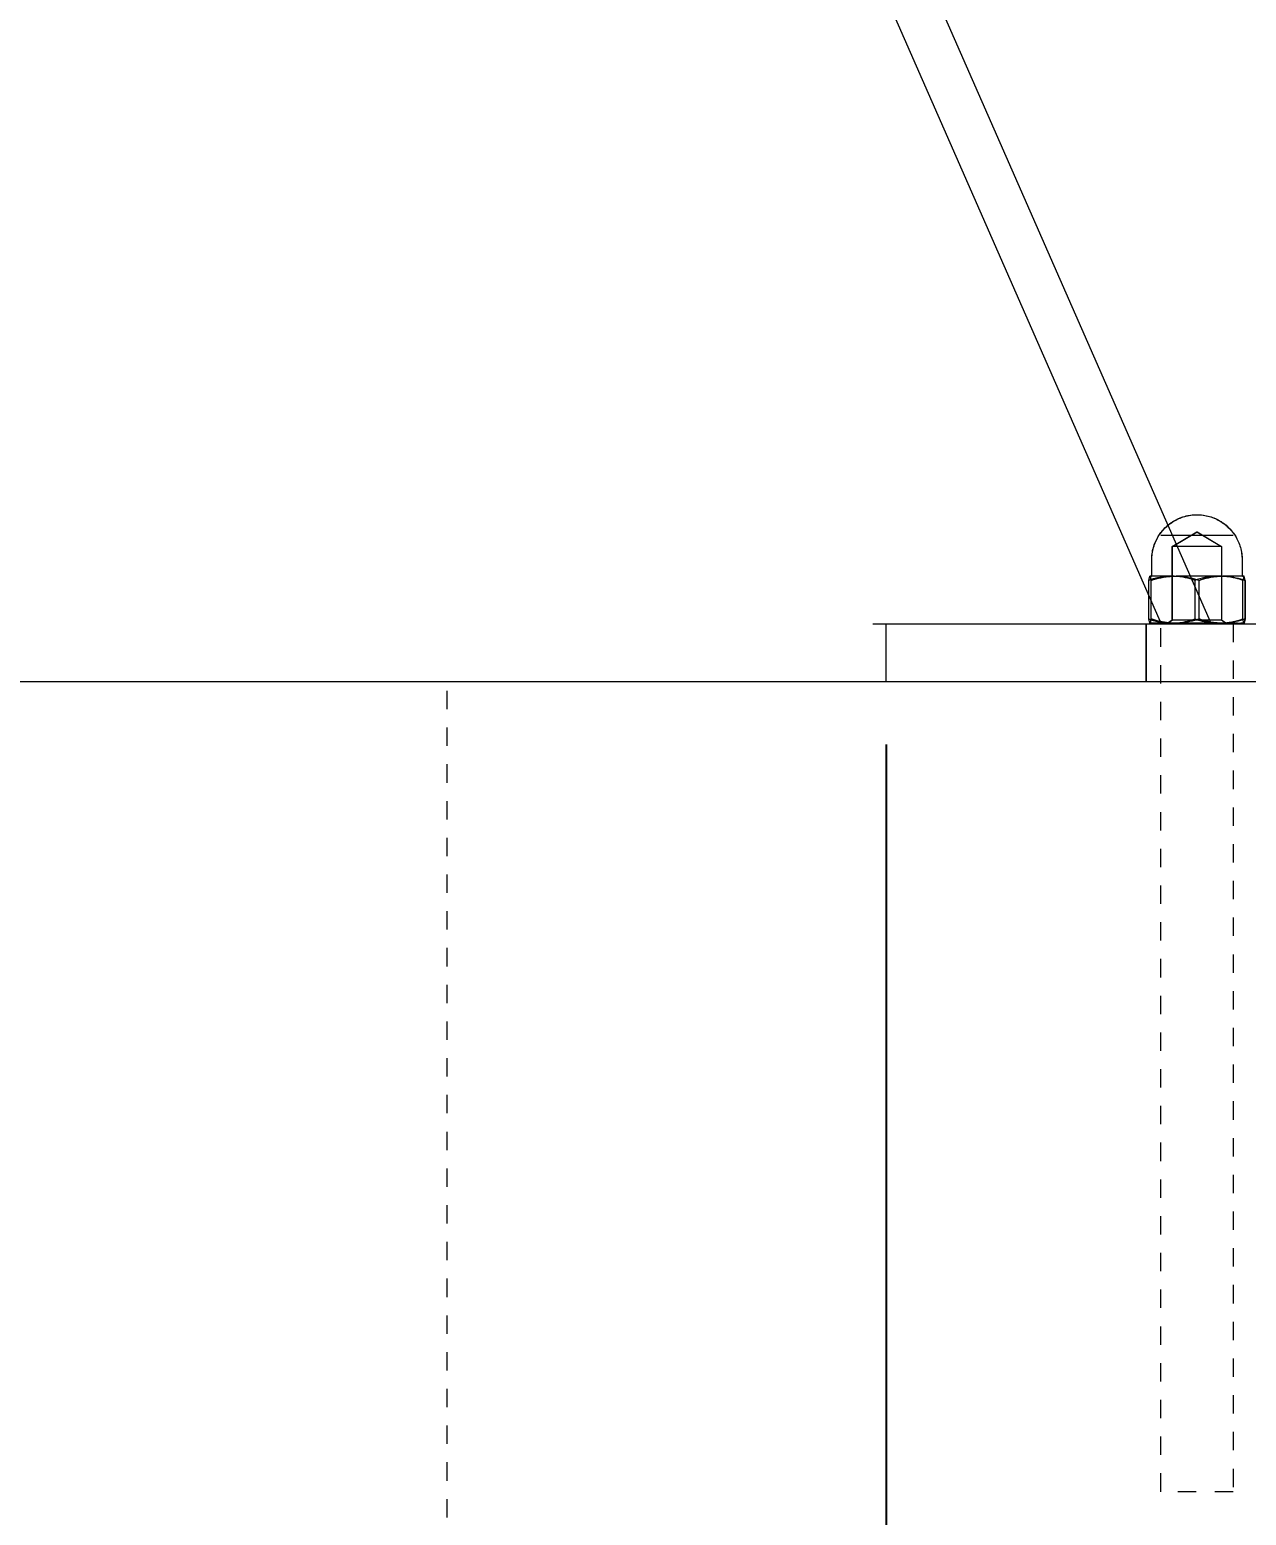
# Model space of a CAD drawing. Header units: inches. Extents: x -4 to 200, y 0 to 129.
# Drawn here: x 97.56 to 104.19, y 82.93 to 91.01 of the extents above; entities that cross this region are included whole.
import ezdxf

# ---------------------------------------------------------------- set-up
doc = ezdxf.new("R2010")
doc.units = ezdxf.units.IN
doc.linetypes.add('HIDDEN', pattern=[1.905, 1.27, -0.635])
for name, color, linetype, lineweight in [('ZANO_R', 7, 'Continuous', 0), ('ZANO_R_przerywana', 250, 'HIDDEN', 0), ('ZANO_W', 1, 'Continuous', 0)]:
    doc.layers.add(name, color=color, linetype=linetype, lineweight=lineweight)
doc.styles.get("Standard").update_dxf_attribs({"font": 'arial.ttf'})
doc.dimstyles.new('amerykanie', dxfattribs={"dimtxt": 50, "dimasz": 50, "dimexe": 0.5, "dimexo": 0.5, "dimgap": 1, "dimtad": 1, "dimdec": 0, "dimzin": 0, "dimlunit": 5, "dimtxsty": 'Standard', "dimcen": 0.09, "dimclrd": 1, "dimclre": 1, "dimclrt": 1, "dimazin": 0, "dimtfac": 1, "dimtdec": 0, "dimtmove": 0, "dimatfit": 3, "dimfxl": 1, "dimtzin": 0, "dimarcsym": 1})

# ---------------------------------------------------------------- blocks, each defined once
blk = doc.blocks.new('*D383')
at = {"layer": 'ZANO_W', "color": 1, "lineweight": -2}
for p, q in [((102.2245, 87.1214), (102.2245, 78.7468)), ((121.1221, 87.1214), (121.1221, 78.7468)), ((103.2245, 79.2468), (120.1221, 79.2468))]:
    blk.add_line(p, q, dxfattribs=at)
at = {"layer": 'ZANO_W', "color": 1}
for points in [[(103.2245, 79.4135), (103.2245, 79.0802), (102.2245, 79.2468)], [(120.1221, 79.0802), (120.1221, 79.4135), (121.1221, 79.2468)]]:
    blk.add_solid(points, dxfattribs=at)
at = {"layer": 'ZANO_W', "color": 1, "insert": (111.6733, 80.5871), "char_height": 1.625, "attachment_point": 5}
blk.add_mtext('18 7/8', dxfattribs=at)

msp = doc.modelspace()

# ---------------------------------------------------------------- linework, layer by layer
at = {"layer": 'ZANO_R'}
for p, q in [((94.135, 109.608), (103.72172, 87.77894)), ((94.4078, 109.608), (103.99452, 87.77894)), ((103.75232, 88.30902), (103.75879, 88.31465)), ((103.75489, 88.3118), (103.76132, 88.31722)), ((103.75879, 88.31465), (103.76545, 88.32006)), ((103.76132, 88.31722), (103.76792, 88.32241)), ((103.76545, 88.32006), (103.77229, 88.32523)), ((103.76792, 88.32241), (103.77471, 88.32737)), ((103.77229, 88.32523), (103.77932, 88.33016)), ((103.77471, 88.32737), (103.78165, 88.3321)), ((103.77932, 88.33016), (103.7865, 88.33484)), ((103.78165, 88.3321), (103.78876, 88.33659)), ((103.7865, 88.33484), (103.79385, 88.33927)), ((103.78876, 88.33659), (103.79601, 88.34083)), ((103.79385, 88.33927), (103.80135, 88.34344)), ((103.79601, 88.34083), (103.80341, 88.34482)), ((103.80135, 88.34344), (103.80899, 88.34735)), ((103.80341, 88.34482), (103.81093, 88.34856)), ((103.80899, 88.34735), (103.81676, 88.35098)), ((103.81093, 88.34856), (103.81858, 88.35204)), ((103.81676, 88.35098), (103.82465, 88.35435)), ((103.81858, 88.35204), (103.82634, 88.35526)), ((103.82465, 88.35435), (103.83265, 88.35744)), ((103.82634, 88.35526), (103.83421, 88.3582)), ((103.83265, 88.35744), (103.84076, 88.36024)), ((103.83421, 88.3582), (103.84218, 88.36088)), ((103.84076, 88.36024), (103.84896, 88.36276)), ((103.84218, 88.36088), (103.85023, 88.36329)), ((103.84896, 88.36276), (103.85724, 88.365)), ((103.85023, 88.36329), (103.85836, 88.36542)), ((103.85724, 88.365), (103.8656, 88.36694)), ((103.85836, 88.36542), (103.86656, 88.36727)), ((103.8656, 88.36694), (103.87401, 88.3686)), ((103.86656, 88.36727), (103.87481, 88.36884)), ((103.87401, 88.3686), (103.88249, 88.36995)), ((103.87481, 88.36884), (103.88312, 88.37012)), ((103.88312, 88.37012), (103.89146, 88.37112)), ((103.89146, 88.37112), (103.89983, 88.37184)), ((103.89983, 88.37184), (103.90823, 88.37227)), ((103.90823, 88.37227), (103.91663, 88.37241)), ((103.91663, 88.37241), (103.92522, 88.37226)), ((103.92522, 88.37226), (103.93379, 88.37181)), ((103.93379, 88.37181), (103.94235, 88.37107)), ((103.94235, 88.37107), (103.95088, 88.37002)), ((103.95088, 88.37002), (103.95936, 88.36868)), ((103.95191, 88.36995), (103.96038, 88.3686)), ((103.95936, 88.36868), (103.96779, 88.36704)), ((103.96038, 88.3686), (103.9688, 88.36694)), ((103.96779, 88.36704), (103.97616, 88.3651)), ((103.9688, 88.36694), (103.97715, 88.365)), ((103.97616, 88.3651), (103.98446, 88.36288)), ((103.97715, 88.365), (103.98544, 88.36276)), ((103.98446, 88.36288), (103.99268, 88.36037)), ((103.98544, 88.36276), (103.99364, 88.36024)), ((103.99268, 88.36037), (104.0008, 88.35757)), ((103.99364, 88.36024), (104.00174, 88.35744)), ((104.0008, 88.35757), (104.00882, 88.35449)), ((104.00174, 88.35744), (104.00975, 88.35435)), ((104.00882, 88.35449), (104.01673, 88.35114)), ((104.00975, 88.35435), (104.01764, 88.35098)), ((104.01673, 88.35114), (104.02451, 88.34751)), ((104.01764, 88.35098), (104.02541, 88.34735)), ((104.02451, 88.34751), (104.03216, 88.34361)), ((104.02541, 88.34735), (104.03305, 88.34344)), ((104.03216, 88.34361), (104.03968, 88.33944)), ((104.03305, 88.34344), (104.04054, 88.33927)), ((104.03968, 88.33944), (104.04704, 88.33502)), ((104.04054, 88.33927), (104.04789, 88.33484)), ((104.04704, 88.33502), (104.05424, 88.33034)), ((104.04789, 88.33484), (104.05508, 88.33016)), ((104.05424, 88.33034), (104.06128, 88.32541)), ((104.05508, 88.33016), (104.0621, 88.32523)), ((104.06128, 88.32541), (104.06814, 88.32024)), ((104.0621, 88.32523), (104.06894, 88.32006)), ((104.06814, 88.32024), (104.07482, 88.31484)), ((104.06894, 88.32006), (104.0756, 88.31465)), ((104.07482, 88.31484), (104.0813, 88.3092)), ((104.0756, 88.31465), (104.08207, 88.30902)), ((103.69232, 88.22629), (103.69594, 88.23406)), ((103.69438, 88.23201), (103.69812, 88.23954)), ((103.69594, 88.23406), (103.69983, 88.24171)), ((103.69812, 88.23954), (103.70211, 88.24693)), ((103.69983, 88.24171), (103.70398, 88.24922)), ((103.70211, 88.24693), (103.70635, 88.25418)), ((103.70398, 88.24922), (103.7084, 88.25657)), ((103.70635, 88.25418), (103.71084, 88.26129)), ((103.7084, 88.25657), (103.71306, 88.26377)), ((103.71084, 88.26129), (103.71557, 88.26824)), ((103.71306, 88.26377), (103.71798, 88.2708)), ((103.71557, 88.26824), (103.72053, 88.27502)), ((103.71798, 88.2708), (103.72313, 88.27766)), ((103.71978, 88.26106), (103.71975, 88.26106)), ((103.71975, 88.26106), (103.71975, 88.26106)), ((103.71975, 88.26106), (104.11345, 88.26106)), ((103.72053, 88.27502), (103.72572, 88.28162)), ((103.72313, 88.27766), (103.72853, 88.28433)), ((103.72572, 88.28162), (103.73114, 88.28805)), ((103.72853, 88.28433), (103.73415, 88.29081)), ((103.73114, 88.28805), (103.73677, 88.29429)), ((103.73415, 88.29081), (103.73999, 88.29709)), ((103.73677, 88.29429), (103.74261, 88.30033)), ((103.73999, 88.29709), (103.74605, 88.30316)), ((103.74261, 88.30033), (103.74865, 88.30617)), ((103.74605, 88.30316), (103.75232, 88.30902)), ((103.74865, 88.30617), (103.75489, 88.3118)), ((103.78283, 88.19921), (103.91663, 88.2796)), ((103.7834, 88.19921), (103.9172, 88.2796)), ((103.91663, 88.2796), (104.05042, 88.19921)), ((103.9172, 88.2796), (104.051, 88.19921)), ((104.0813, 88.3092), (104.08758, 88.30334)), ((104.08207, 88.30902), (104.08834, 88.30316)), ((104.08758, 88.30334), (104.09366, 88.29727)), ((104.08834, 88.30316), (104.0944, 88.29709)), ((104.09366, 88.29727), (104.09952, 88.29099)), ((104.0944, 88.29709), (104.10024, 88.29081)), ((104.09952, 88.29099), (104.10515, 88.2845)), ((104.10024, 88.29081), (104.10587, 88.28433)), ((104.10515, 88.2845), (104.11056, 88.27783)), ((104.10587, 88.28433), (104.11126, 88.27766)), ((104.11056, 88.27783), (104.11573, 88.27097)), ((104.11126, 88.27766), (104.11642, 88.2708)), ((104.11345, 88.26106), (104.11404, 88.26106)), ((104.11573, 88.27097), (104.12065, 88.26393)), ((104.11642, 88.2708), (104.12133, 88.26377)), ((104.12065, 88.26393), (104.12533, 88.25673)), ((104.12133, 88.26377), (104.126, 88.25657)), ((104.12533, 88.25673), (104.12976, 88.24936)), ((104.126, 88.25657), (104.13041, 88.24922)), ((104.12976, 88.24936), (104.13392, 88.24185)), ((104.13041, 88.24922), (104.13457, 88.24171)), ((104.13392, 88.24185), (104.13782, 88.2342)), ((104.13457, 88.24171), (104.13846, 88.23406)), ((104.13782, 88.2342), (104.14145, 88.22641)), ((104.13846, 88.23406), (104.14208, 88.22629)), ((103.67182, 88.15148), (103.67282, 88.15982)), ((103.67244, 88.152), (103.67349, 88.16052)), ((103.67282, 88.15982), (103.67411, 88.16813)), ((103.67349, 88.16052), (103.67483, 88.16899)), ((103.67411, 88.16813), (103.67567, 88.17638)), ((103.67483, 88.16899), (103.67646, 88.17741)), ((103.67567, 88.17638), (103.67752, 88.18458)), ((103.67646, 88.17741), (103.67839, 88.18577)), ((103.67752, 88.18458), (103.67965, 88.19271)), ((103.67839, 88.18577), (103.68061, 88.19406)), ((103.67965, 88.19271), (103.68206, 88.20076)), ((103.68061, 88.19406), (103.68311, 88.20227)), ((103.68206, 88.20076), (103.68474, 88.20873)), ((103.68311, 88.20227), (103.6859, 88.21038)), ((103.68474, 88.20873), (103.68769, 88.2166)), ((103.6859, 88.21038), (103.68897, 88.21839)), ((103.68769, 88.2166), (103.6909, 88.22436)), ((103.68897, 88.21839), (103.69232, 88.22629)), ((103.6909, 88.22436), (103.69438, 88.23201)), ((103.78286, 88.19916), (103.78275, 88.19916)), ((103.78275, 88.19916), (103.78275, 88.19916)), ((103.78275, 87.79932), (103.78275, 88.19916)), ((104.0505, 88.19916), (103.78286, 88.19916)), ((103.78332, 87.79932), (103.78332, 88.19916)), ((104.05043, 88.19916), (104.05051, 88.19916)), ((104.05045, 88.19919), (104.05047, 88.19918)), ((104.05107, 88.19916), (104.05046, 88.19916)), ((104.05051, 88.19916), (104.0505, 88.19916)), ((104.05051, 88.19916), (104.05051, 87.79932)), ((104.05108, 88.19916), (104.05108, 87.79932)), ((104.14145, 88.22641), (104.14481, 88.2185)), ((104.14208, 88.22629), (104.14542, 88.21839)), ((104.14481, 88.2185), (104.14789, 88.21049)), ((104.14542, 88.21839), (104.14849, 88.21038)), ((104.14789, 88.21049), (104.15068, 88.20236)), ((104.14849, 88.21038), (104.15128, 88.20227)), ((104.15068, 88.20236), (104.15319, 88.19415)), ((104.15128, 88.20227), (104.15379, 88.19406)), ((104.15319, 88.19415), (104.15542, 88.18585)), ((104.15379, 88.19406), (104.15601, 88.18577)), ((104.15542, 88.18585), (104.15735, 88.17748)), ((104.15601, 88.18577), (104.15793, 88.17741)), ((104.15735, 88.17748), (104.15899, 88.16905)), ((104.15793, 88.17741), (104.15957, 88.16899)), ((104.15899, 88.16905), (104.16033, 88.16056)), ((104.15957, 88.16899), (104.16091, 88.16052)), ((104.16033, 88.16056), (104.16138, 88.15204)), ((104.16091, 88.16052), (104.16195, 88.152)), ((103.67053, 88.12631), (103.67067, 88.13472)), ((103.67053, 88.04244), (103.67053, 88.12631)), ((103.67067, 88.13472), (103.6711, 88.14311)), ((103.6711, 88.14311), (103.67182, 88.15148)), ((103.6711, 88.12631), (103.67125, 88.13489)), ((103.6711, 88.04244), (103.6711, 88.12631)), ((103.67125, 88.13489), (103.6717, 88.14346)), ((103.6717, 88.14346), (103.67244, 88.152)), ((104.16138, 88.15204), (104.16213, 88.14348)), ((104.16195, 88.152), (104.1627, 88.14346)), ((104.16213, 88.14348), (104.16258, 88.1349)), ((104.16258, 88.1349), (104.16273, 88.12631)), ((104.1627, 88.14346), (104.16315, 88.13489)), ((104.16273, 88.12631), (104.16273, 88.04244)), ((104.16315, 88.13489), (104.1633, 88.12631)), ((104.1633, 88.12631), (104.1633, 88.04244)), ((103.65499, 88.01486), (103.66089, 88.03772)), ((103.66675, 88.0189), (103.65499, 88.01486)), ((103.65499, 87.93089), (103.65499, 88.01486)), ((103.65556, 88.01486), (103.66127, 88.03769)), ((103.66819, 88.01906), (103.65556, 88.01486)), ((103.65556, 87.80463), (103.65556, 88.01486)), ((103.66089, 88.03772), (103.66679, 88.01486)), ((103.79319, 88.03772), (103.66107, 88.03772)), ((103.66163, 88.0377), (103.66736, 88.01486)), ((103.66631, 88.03778), (103.66647, 88.0378)), ((103.66647, 88.0378), (103.66662, 88.03782)), ((103.66662, 88.03782), (103.66678, 88.03785)), ((103.67863, 88.02255), (103.66675, 88.0189)), ((103.66678, 88.03785), (103.66694, 88.03789)), ((103.66679, 88.01486), (103.67946, 88.01901)), ((103.66679, 87.90402), (103.66679, 88.01486)), ((103.66685, 88.03778), (103.66701, 88.0378)), ((103.66694, 88.03789), (103.66709, 88.03793)), ((103.66701, 88.0378), (103.66717, 88.03782)), ((103.66709, 88.03793), (103.66725, 88.03797)), ((103.66717, 88.03782), (103.66733, 88.03785)), ((103.66725, 88.03797), (103.6674, 88.03802)), ((103.66733, 88.03785), (103.66748, 88.03788)), ((103.66736, 88.01486), (103.68062, 88.01907)), ((103.66736, 87.80463), (103.66736, 88.01486)), ((103.6674, 88.03802), (103.66755, 88.03808)), ((103.66748, 88.03788), (103.66764, 88.03792)), ((103.66755, 88.03808), (103.6677, 88.03814)), ((103.66764, 88.03792), (103.6678, 88.03796)), ((103.6677, 88.03814), (103.66785, 88.0382)), ((103.6678, 88.03796), (103.66795, 88.03801)), ((103.66785, 88.0382), (103.66799, 88.03827)), ((103.66795, 88.03801), (103.6681, 88.03807)), ((103.66799, 88.03827), (103.66813, 88.03835)), ((103.6681, 88.03807), (103.66825, 88.03813)), ((103.66813, 88.03835), (103.66827, 88.03843)), ((103.68094, 88.02288), (103.66819, 88.01906)), ((103.66825, 88.03813), (103.6684, 88.03819)), ((103.66827, 88.03843), (103.66841, 88.03851)), ((103.6684, 88.03819), (103.66854, 88.03826)), ((103.66841, 88.03851), (103.66854, 88.0386)), ((103.66854, 88.0386), (103.66867, 88.0387)), ((103.66854, 88.03826), (103.66869, 88.03834)), ((103.66867, 88.0387), (103.6688, 88.0388)), ((103.66869, 88.03834), (103.66883, 88.03842)), ((103.6688, 88.0388), (103.66892, 88.0389)), ((103.66883, 88.03842), (103.66896, 88.0385)), ((103.66892, 88.0389), (103.66904, 88.03901)), ((103.66896, 88.0385), (103.6691, 88.03859)), ((103.66904, 88.03901), (103.66916, 88.03912)), ((103.6691, 88.03859), (103.66923, 88.03869)), ((103.66916, 88.03912), (103.66927, 88.03923)), ((103.66923, 88.03869), (103.66935, 88.03879)), ((103.66927, 88.03923), (103.66938, 88.03935)), ((103.66935, 88.03879), (103.66948, 88.03889)), ((103.66938, 88.03935), (103.66948, 88.03947)), ((103.66948, 88.03947), (103.66958, 88.0396)), ((103.66948, 88.03889), (103.6696, 88.039)), ((103.66958, 88.0396), (103.66967, 88.03973)), ((103.6696, 88.039), (103.66972, 88.03911)), ((103.66967, 88.03973), (103.66976, 88.03986)), ((103.66972, 88.03911), (103.66983, 88.03922)), ((103.66976, 88.03986), (103.66985, 88.04)), ((103.66983, 88.03922), (103.66994, 88.03934)), ((103.66985, 88.04), (103.66993, 88.04014)), ((103.66993, 88.04014), (103.67001, 88.04028)), ((103.66994, 88.03934), (103.67004, 88.03946)), ((103.67001, 88.04028), (103.67008, 88.04042)), ((103.67004, 88.03946), (103.67014, 88.03959)), ((103.67008, 88.04042), (103.67014, 88.04057)), ((103.67014, 88.04057), (103.67021, 88.04072)), ((103.67014, 88.03959), (103.67024, 88.03972)), ((103.67021, 88.04072), (103.67026, 88.04087)), ((103.67024, 88.03972), (103.67033, 88.03985)), ((103.67026, 88.04087), (103.67031, 88.04102)), ((103.67031, 88.04102), (103.67036, 88.04117)), ((103.67033, 88.03985), (103.67041, 88.03999)), ((103.67036, 88.04117), (103.6704, 88.04133)), ((103.6704, 88.04133), (103.67043, 88.04149)), ((103.67041, 88.03999), (103.6705, 88.04013)), ((103.67043, 88.04149), (103.67046, 88.04164)), ((103.67046, 88.04164), (103.67049, 88.0418)), ((103.67049, 88.0418), (103.6705, 88.04196)), ((103.6705, 88.04196), (103.67052, 88.04212)), ((103.6705, 88.04013), (103.67057, 88.04027)), ((103.67052, 88.04212), (103.67053, 88.04228)), ((103.67053, 88.04228), (103.67053, 88.04244)), ((103.67057, 88.04027), (103.67064, 88.04042)), ((103.67064, 88.04042), (103.67071, 88.04056)), ((103.67071, 88.04056), (103.67077, 88.04071)), ((103.67077, 88.04071), (103.67083, 88.04086)), ((103.67083, 88.04086), (103.67088, 88.04101)), ((103.67088, 88.04101), (103.67093, 88.04117)), ((103.67093, 88.04117), (103.67097, 88.04133)), ((103.67097, 88.04133), (103.671, 88.04148)), ((103.671, 88.04148), (103.67103, 88.04164)), ((103.67103, 88.04164), (103.67106, 88.0418)), ((103.67106, 88.0418), (103.67107, 88.04196)), ((103.67107, 88.04196), (103.67109, 88.04212)), ((103.67109, 88.04212), (103.6711, 88.04228)), ((103.6711, 88.04228), (103.6711, 88.04244)), ((103.69063, 88.02582), (103.67863, 88.02255)), ((103.67946, 88.01901), (103.69226, 88.02276)), ((103.68062, 88.01907), (103.694, 88.0229)), ((103.69381, 88.02631), (103.68094, 88.02288)), ((103.70273, 88.02871), (103.69063, 88.02582)), ((103.69226, 88.02276), (103.70517, 88.02609)), ((103.70677, 88.02933), (103.69381, 88.02631)), ((103.694, 88.0229), (103.70749, 88.02632)), ((103.71491, 88.0312), (103.70273, 88.02871)), ((103.70517, 88.02609), (103.71818, 88.02901)), ((103.71982, 88.03196), (103.70677, 88.02933)), ((103.70749, 88.02632), (103.72107, 88.02935)), ((103.72717, 88.03329), (103.71491, 88.0312)), ((103.71818, 88.02901), (103.73128, 88.03152)), ((103.73295, 88.03419), (103.71982, 88.03196)), ((103.72107, 88.02935), (103.73474, 88.03198)), ((103.73948, 88.03499), (103.72717, 88.03329)), ((103.73128, 88.03152), (103.74445, 88.03361)), ((103.73474, 88.03198), (103.74848, 88.0342)), ((103.75185, 88.0363), (103.73948, 88.03499)), ((103.74445, 88.03361), (103.75769, 88.03527)), ((103.76425, 88.0372), (103.75185, 88.0363)), ((103.75769, 88.03527), (103.77097, 88.03651)), ((103.77668, 88.0377), (103.76425, 88.0372)), ((103.77097, 88.03651), (103.78428, 88.03733)), ((103.77725, 88.0377), (103.77252, 88.03762)), ((103.78845, 88.0376), (103.78415, 88.03769)), ((103.78428, 88.03733), (103.79761, 88.03772)), ((103.78983, 88.03762), (103.79398, 88.03769)), ((103.80288, 88.03676), (103.78983, 88.03756)), ((103.79761, 88.03772), (103.81094, 88.03733)), ((103.80159, 88.0377), (103.80594, 88.03763)), ((103.81589, 88.03552), (103.80288, 88.03676)), ((104.04968, 88.03772), (103.80432, 88.03772)), ((103.81094, 88.03733), (103.82425, 88.03651)), ((103.82886, 88.03385), (103.81589, 88.03552)), ((103.82425, 88.03651), (103.83753, 88.03527)), ((103.84107, 88.03197), (103.82794, 88.0342)), ((103.84176, 88.03175), (103.82886, 88.03385)), ((103.83753, 88.03527), (103.85076, 88.0336)), ((103.85414, 88.02934), (103.84107, 88.03197)), ((103.85459, 88.02922), (103.84176, 88.03175)), ((103.84795, 88.03419), (103.86168, 88.03197)), ((103.85076, 88.0336), (103.86393, 88.03152)), ((103.86711, 88.02631), (103.85414, 88.02934)), ((103.86732, 88.02626), (103.85459, 88.02922)), ((103.86168, 88.03197), (103.87533, 88.02934)), ((103.86393, 88.03152), (103.87703, 88.02901)), ((103.87999, 88.02289), (103.86711, 88.02631)), ((103.87995, 88.02288), (103.86732, 88.02626)), ((103.87533, 88.02934), (103.8889, 88.02631)), ((103.87703, 88.02901), (103.89004, 88.02609)), ((103.89245, 88.01908), (103.87995, 88.02288)), ((103.89276, 88.01907), (103.87999, 88.02289)), ((103.8889, 88.02631), (103.90238, 88.02289)), ((103.89004, 88.02609), (103.90295, 88.02276)), ((103.90483, 88.01486), (103.89245, 88.01908)), ((103.9054, 88.01486), (103.89276, 88.01907)), ((103.90238, 88.02289), (103.91575, 88.01907)), ((103.90295, 88.02276), (103.91575, 88.01901)), ((103.91833, 88.01925), (103.90483, 88.01486)), ((103.90483, 88.01486), (103.90483, 87.80463)), ((103.91865, 88.01907), (103.9054, 88.01486)), ((103.9054, 88.01486), (103.9054, 87.80463)), ((103.91575, 88.01907), (103.929, 88.01486)), ((103.91575, 88.01901), (103.92843, 88.01486)), ((103.93197, 88.02319), (103.91833, 88.01925)), ((103.93202, 88.02289), (103.91865, 88.01907)), ((103.92843, 88.01486), (103.94049, 88.019)), ((103.92843, 87.80463), (103.92843, 88.01486)), ((103.929, 88.01486), (103.94164, 88.01907)), ((103.929, 87.80463), (103.929, 88.01486)), ((103.94574, 88.02667), (103.93197, 88.02319)), ((103.94549, 88.02631), (103.93202, 88.02289)), ((103.94049, 88.019), (103.95269, 88.02275)), ((103.94164, 88.01907), (103.9544, 88.02289)), ((103.95906, 88.02934), (103.94549, 88.02631)), ((103.95961, 88.02968), (103.94574, 88.02667)), ((103.95269, 88.02275), (103.965, 88.02608)), ((103.9544, 88.02289), (103.96728, 88.02631)), ((103.97272, 88.03197), (103.95906, 88.02934)), ((103.97358, 88.03222), (103.95961, 88.02968)), ((103.965, 88.02608), (103.97742, 88.029)), ((103.96728, 88.02631), (103.98026, 88.02934)), ((103.98644, 88.03419), (103.97272, 88.03197)), ((103.98763, 88.0343), (103.97358, 88.03222)), ((103.97742, 88.029), (103.98993, 88.03151)), ((103.98026, 88.02934), (103.99332, 88.03197)), ((104.00174, 88.0359), (103.98763, 88.0343)), ((103.98993, 88.03151), (104.00252, 88.03359)), ((103.99332, 88.03197), (104.00646, 88.0342)), ((104.01589, 88.03702), (104.00174, 88.0359)), ((104.00252, 88.03359), (104.01517, 88.03526)), ((104.01517, 88.03526), (104.02786, 88.0365)), ((104.03007, 88.03767), (104.01589, 88.03702)), ((104.02786, 88.0365), (104.0406, 88.03732)), ((104.038, 88.03732), (104.04456, 88.03758)), ((104.0406, 88.03732), (104.05335, 88.03772)), ((104.04399, 88.03763), (104.0412, 88.03768)), ((104.04399, 88.03762), (104.0427, 88.03765)), ((104.04595, 88.03762), (104.05025, 88.0377)), ((104.0596, 88.03677), (104.04595, 88.03756)), ((104.05335, 88.03772), (104.0661, 88.03732)), ((104.1725, 88.03772), (104.05745, 88.03772)), ((104.07321, 88.03554), (104.0596, 88.03677)), ((104.0661, 88.03732), (104.07883, 88.0365)), ((104.08679, 88.03387), (104.07321, 88.03554)), ((104.07883, 88.0365), (104.09153, 88.03526)), ((104.09966, 88.03198), (104.08592, 88.0342)), ((104.1003, 88.03177), (104.08679, 88.03387)), ((104.09153, 88.03526), (104.10418, 88.03359)), ((104.11332, 88.02935), (104.09966, 88.03198)), ((104.11373, 88.02924), (104.1003, 88.03177)), ((104.10145, 88.03419), (104.11457, 88.03196)), ((104.10418, 88.03359), (104.11676, 88.0315)), ((104.12691, 88.02632), (104.11332, 88.02935)), ((104.12708, 88.02628), (104.11373, 88.02924)), ((104.11457, 88.03196), (104.12762, 88.02933)), ((104.11676, 88.0315), (104.12927, 88.029)), ((104.14039, 88.0229), (104.12691, 88.02632)), ((104.14033, 88.02289), (104.12708, 88.02628)), ((104.12762, 88.02933), (104.14059, 88.02631)), ((104.12927, 88.029), (104.14169, 88.02608)), ((104.15346, 88.01909), (104.14033, 88.02289)), ((104.15377, 88.01907), (104.14039, 88.0229)), ((104.14059, 88.02631), (104.15345, 88.02288)), ((104.14169, 88.02608), (104.154, 88.02275)), ((104.15345, 88.02288), (104.16621, 88.01906)), ((104.16647, 88.01486), (104.15346, 88.01909)), ((104.16704, 88.01486), (104.15377, 88.01907)), ((104.154, 88.02275), (104.1662, 88.019)), ((104.16273, 88.04244), (104.16273, 88.04228)), ((104.16273, 88.04228), (104.16274, 88.04212)), ((104.16274, 88.04212), (104.16275, 88.04196)), ((104.16275, 88.04196), (104.16277, 88.0418)), ((104.16277, 88.0418), (104.16279, 88.04164)), ((104.16279, 88.04164), (104.16282, 88.04148)), ((104.16282, 88.04148), (104.16286, 88.04133)), ((104.16286, 88.04133), (104.1629, 88.04117)), ((104.1629, 88.04117), (104.16294, 88.04101)), ((104.16294, 88.04101), (104.163, 88.04086)), ((104.163, 88.04086), (104.16305, 88.04071)), ((104.16305, 88.04071), (104.16311, 88.04056)), ((104.16311, 88.04056), (104.16318, 88.04042)), ((104.16318, 88.04042), (104.16325, 88.04027)), ((104.16325, 88.04027), (104.16333, 88.04013)), ((104.1633, 88.04244), (104.1633, 88.04228)), ((104.1633, 88.04228), (104.16331, 88.04213)), ((104.16331, 88.04213), (104.16332, 88.04197)), ((104.16332, 88.04197), (104.16334, 88.04181)), ((104.16333, 88.04013), (104.16341, 88.03999)), ((104.16334, 88.04181), (104.16336, 88.04165)), ((104.16336, 88.04165), (104.16339, 88.04149)), ((104.16339, 88.04149), (104.16342, 88.04134)), ((104.16341, 88.03999), (104.1635, 88.03985)), ((104.16342, 88.04134), (104.16346, 88.04118)), ((104.16346, 88.04118), (104.16351, 88.04103)), ((104.1635, 88.03985), (104.16359, 88.03972)), ((104.16351, 88.04103), (104.16356, 88.04088)), ((104.16356, 88.04088), (104.16361, 88.04073)), ((104.16359, 88.03972), (104.16368, 88.03959)), ((104.16361, 88.04073), (104.16367, 88.04058)), ((104.16367, 88.04058), (104.16374, 88.04044)), ((104.16368, 88.03959), (104.16378, 88.03946)), ((104.16374, 88.04044), (104.16381, 88.0403)), ((104.16378, 88.03946), (104.16389, 88.03934)), ((104.16381, 88.0403), (104.16388, 88.04016)), ((104.16388, 88.04016), (104.16396, 88.04002)), ((104.16389, 88.03934), (104.164, 88.03922)), ((104.16396, 88.04002), (104.16405, 88.03988)), ((104.164, 88.03922), (104.16411, 88.03911)), ((104.16405, 88.03988), (104.16414, 88.03975)), ((104.16411, 88.03911), (104.16423, 88.039)), ((104.16414, 88.03975), (104.16423, 88.03962)), ((104.16423, 88.03962), (104.16433, 88.0395)), ((104.16423, 88.039), (104.16435, 88.03889)), ((104.16433, 88.0395), (104.16443, 88.03937)), ((104.16435, 88.03889), (104.16447, 88.03879)), ((104.16443, 88.03937), (104.16454, 88.03926)), ((104.16447, 88.03879), (104.1646, 88.03869)), ((104.16454, 88.03926), (104.16465, 88.03914)), ((104.1646, 88.03869), (104.16473, 88.03859)), ((104.16465, 88.03914), (104.16476, 88.03903)), ((104.16473, 88.03859), (104.16486, 88.0385)), ((104.16476, 88.03903), (104.16488, 88.03892)), ((104.16486, 88.0385), (104.165, 88.03842)), ((104.16488, 88.03892), (104.165, 88.03882)), ((104.165, 88.03882), (104.16512, 88.03872)), ((104.165, 88.03842), (104.16514, 88.03834)), ((104.16512, 88.03872), (104.16525, 88.03863)), ((104.16514, 88.03834), (104.16528, 88.03826)), ((104.16525, 88.03863), (104.16538, 88.03854)), ((104.16528, 88.03826), (104.16543, 88.03819)), ((104.16538, 88.03854), (104.16552, 88.03845)), ((104.16543, 88.03819), (104.16557, 88.03813)), ((104.16552, 88.03845), (104.16565, 88.03837)), ((104.16557, 88.03813), (104.16572, 88.03807)), ((104.16565, 88.03837), (104.16579, 88.03829)), ((104.16572, 88.03807), (104.16587, 88.03801)), ((104.16579, 88.03829), (104.16594, 88.03822)), ((104.16587, 88.03801), (104.16603, 88.03796)), ((104.16594, 88.03822), (104.16608, 88.03816)), ((104.16603, 88.03796), (104.16618, 88.03792)), ((104.16608, 88.03816), (104.16623, 88.03809)), ((104.16618, 88.03792), (104.16634, 88.03788)), ((104.1662, 88.019), (104.17827, 88.01486)), ((104.16621, 88.01906), (104.17884, 88.01486)), ((104.16623, 88.03809), (104.16638, 88.03804)), ((104.16634, 88.03788), (104.1665, 88.03785)), ((104.16638, 88.03804), (104.16653, 88.03799)), ((104.17218, 88.03769), (104.16647, 88.01486)), ((104.16647, 87.80463), (104.16647, 88.01486)), ((104.1665, 88.03785), (104.16666, 88.03782)), ((104.16653, 88.03799), (104.16668, 88.03794)), ((104.16666, 88.03782), (104.16682, 88.0378)), ((104.16668, 88.03794), (104.16683, 88.0379)), ((104.16682, 88.0378), (104.16698, 88.03778)), ((104.16683, 88.0379), (104.16699, 88.03786)), ((104.16699, 88.03786), (104.16714, 88.03783)), ((104.17276, 88.0377), (104.16704, 88.01486)), ((104.16704, 87.80463), (104.16704, 88.01486)), ((104.16714, 88.03783), (104.1673, 88.03781)), ((104.1673, 88.03781), (104.16746, 88.03779)), ((104.17302, 88.03772), (104.17249, 88.03772)), ((104.17827, 88.01486), (104.17249, 88.03771)), ((104.17257, 88.03772), (104.17274, 88.03762)), ((104.17312, 88.03772), (104.17302, 88.03772)), ((104.17314, 88.03772), (104.17312, 88.03772)), ((104.17313, 88.03772), (104.17314, 88.03772)), ((104.17314, 88.03772), (104.17314, 88.03772)), ((104.17314, 88.03772), (104.17314, 88.03772)), ((104.17314, 88.03772), (104.17314, 88.03772)), ((104.17314, 88.03772), (104.17314, 88.03772)), ((104.17314, 88.03772), (104.17331, 88.03762)), ((104.17884, 88.01486), (104.17331, 88.03762)), ((104.17827, 88.01486), (104.17827, 87.80463)), ((104.17884, 88.01486), (104.17884, 87.80463)), ((103.65499, 87.80463), (103.65499, 87.93089)), ((103.66679, 87.80463), (103.66679, 87.90402)), ((102.1524, 87.77894), (109.43256, 87.77894)), ((102.22447, 87.46393), (102.22447, 87.77894)), ((103.641, 87.46393), (103.641, 87.77894)), ((103.64157, 87.46393), (103.64157, 87.77894)), ((103.66089, 87.78177), (103.65499, 87.80463)), ((103.65499, 87.80463), (103.66654, 87.80067)), ((103.66127, 87.7818), (103.65556, 87.80463)), ((103.65556, 87.80463), (103.6682, 87.80042)), ((103.66679, 87.80463), (103.66089, 87.78177)), ((103.72048, 87.78177), (103.66127, 87.78177)), ((103.66736, 87.80463), (103.66146, 87.78177)), ((103.66654, 87.80067), (103.67822, 87.79707)), ((103.68318, 87.79954), (103.66679, 87.80463)), ((103.68061, 87.80042), (103.66736, 87.80463)), ((103.6682, 87.80042), (103.68097, 87.7966)), ((103.67822, 87.79707), (103.69, 87.79384)), ((103.69398, 87.7966), (103.68061, 87.80042)), ((103.68097, 87.7966), (103.69384, 87.79318)), ((103.69974, 87.79498), (103.68318, 87.79954)), ((103.69, 87.79384), (103.70188, 87.79098)), ((103.69384, 87.79318), (103.70682, 87.79015)), ((103.70745, 87.79318), (103.69398, 87.7966)), ((103.71644, 87.79097), (103.69974, 87.79498)), ((103.70188, 87.79098), (103.71385, 87.78851)), ((103.70682, 87.79015), (103.71988, 87.78752)), ((103.72102, 87.79015), (103.70745, 87.79318)), ((103.71385, 87.78851), (103.72589, 87.7864)), ((103.72788, 87.78857), (103.71644, 87.79097)), ((103.71988, 87.78752), (103.73302, 87.78529)), ((103.77881, 87.78177), (103.72048, 87.78177)), ((103.73468, 87.78752), (103.72102, 87.79015)), ((103.72589, 87.7864), (103.73798, 87.78468)), ((103.7394, 87.78654), (103.72788, 87.78857)), ((103.7484, 87.7853), (103.73468, 87.78752)), ((103.73798, 87.78468), (103.75013, 87.78335)), ((103.75097, 87.78486), (103.7394, 87.78654)), ((103.75013, 87.78335), (103.76231, 87.78239)), ((103.76259, 87.78354), (103.75097, 87.78486)), ((103.75912, 87.78278), (103.75913, 87.78278)), ((103.75912, 87.78277), (103.75912, 87.78277)), ((103.75912, 87.78277), (103.75912, 87.78277)), ((103.75912, 87.78277), (103.75912, 87.78277)), ((103.75912, 87.78277), (103.75912, 87.78277)), ((103.75912, 87.78277), (103.75913, 87.78277)), ((103.75912, 87.78177), (103.75912, 87.78277)), ((103.75913, 87.78277), (103.75915, 87.78277)), ((103.75915, 87.78277), (103.75925, 87.78277)), ((103.75921, 87.78283), (103.78275, 87.79932)), ((103.75925, 87.78277), (103.77108, 87.78277)), ((103.75969, 87.78177), (103.75969, 87.78277)), ((103.75978, 87.78283), (103.78326, 87.79927)), ((103.76231, 87.78239), (103.77451, 87.78182)), ((103.77424, 87.78259), (103.76259, 87.78354)), ((103.77165, 87.78278), (103.76489, 87.78336)), ((103.77165, 87.78277), (104.07413, 87.78277)), ((103.77251, 87.78188), (103.77482, 87.78183)), ((103.78592, 87.782), (103.77424, 87.78259)), ((103.78866, 87.78177), (103.77881, 87.78177)), ((103.78275, 87.79932), (103.78275, 87.79932)), ((103.78275, 87.79932), (103.78275, 87.79932)), ((103.78275, 87.79932), (103.78275, 87.79932)), ((103.78275, 87.79932), (103.78275, 87.79932)), ((103.78275, 87.79932), (103.78275, 87.79932)), ((103.78275, 87.79932), (103.78277, 87.79932)), ((103.78277, 87.79932), (103.78286, 87.79932)), ((103.78286, 87.79932), (104.05046, 87.79932)), ((103.78441, 87.78181), (103.78844, 87.78189)), ((103.79761, 87.78177), (103.78592, 87.782)), ((103.7932, 87.78177), (103.78866, 87.78177)), ((103.78984, 87.78193), (103.79748, 87.78226)), ((103.79377, 87.7818), (103.78984, 87.78187)), ((103.79748, 87.78226), (103.80512, 87.78277)), ((103.81094, 87.78217), (103.79761, 87.78177)), ((103.80378, 87.78263), (103.80553, 87.78276)), ((104.04778, 87.78177), (103.80452, 87.78177)), ((103.80553, 87.78281), (103.81819, 87.78417)), ((103.82425, 87.78298), (103.81094, 87.78217)), ((103.81819, 87.78417), (103.83082, 87.78592)), ((103.83753, 87.78422), (103.82425, 87.78298)), ((103.82801, 87.7853), (103.84113, 87.78753)), ((103.83082, 87.78592), (103.84337, 87.78807)), ((103.85076, 87.78589), (103.83753, 87.78422)), ((103.84113, 87.78753), (103.85418, 87.79016)), ((103.84337, 87.78807), (103.85586, 87.79061)), ((103.86161, 87.78751), (103.84788, 87.78529)), ((103.86393, 87.78797), (103.85076, 87.78589)), ((103.85418, 87.79016), (103.86715, 87.79319)), ((103.85586, 87.79061), (103.86826, 87.79354)), ((103.87528, 87.79014), (103.86161, 87.78751)), ((103.87703, 87.79048), (103.86393, 87.78797)), ((103.86715, 87.79319), (103.88001, 87.79661)), ((103.86826, 87.79354), (103.88056, 87.79686)), ((103.88886, 87.79317), (103.87528, 87.79014)), ((103.89004, 87.7934), (103.87703, 87.79048)), ((103.88001, 87.79661), (103.89277, 87.80043)), ((103.88056, 87.79686), (103.89276, 87.80056)), ((103.90235, 87.7966), (103.88886, 87.79317)), ((103.90295, 87.79674), (103.89004, 87.7934)), ((103.89276, 87.80056), (103.90483, 87.80463)), ((103.89277, 87.80043), (103.9054, 87.80463)), ((103.91573, 87.80042), (103.90235, 87.7966)), ((103.91575, 87.80048), (103.90295, 87.79674)), ((103.90483, 87.80463), (103.91949, 87.79994)), ((103.9054, 87.80463), (103.91866, 87.80042)), ((103.929, 87.80463), (103.91573, 87.80042)), ((103.92843, 87.80463), (103.91575, 87.80048)), ((103.91866, 87.80042), (103.93204, 87.7966)), ((103.91949, 87.79994), (103.9343, 87.79577)), ((103.94049, 87.80049), (103.92843, 87.80463)), ((103.94163, 87.80043), (103.929, 87.80463)), ((103.93204, 87.7966), (103.94553, 87.79317)), ((103.9343, 87.79577), (103.94925, 87.79211)), ((103.95269, 87.79675), (103.94049, 87.80049)), ((103.95438, 87.79661), (103.94163, 87.80043)), ((103.94553, 87.79317), (103.95911, 87.79014)), ((103.94925, 87.79211), (103.96431, 87.78897)), ((103.965, 87.79341), (103.95269, 87.79675)), ((103.96725, 87.79319), (103.95438, 87.79661)), ((103.95911, 87.79014), (103.97278, 87.78751)), ((103.96431, 87.78897), (103.97948, 87.78636)), ((103.97742, 87.79049), (103.965, 87.79341)), ((103.98021, 87.79016), (103.96725, 87.79319)), ((103.97278, 87.78751), (103.98652, 87.78529)), ((103.98993, 87.78799), (103.97742, 87.79049)), ((103.97948, 87.78636), (103.99473, 87.78427)), ((103.99326, 87.78753), (103.98021, 87.79016)), ((104.00252, 87.7859), (103.98993, 87.78799)), ((104.00638, 87.7853), (103.99326, 87.78753)), ((103.99473, 87.78427), (104.01004, 87.78272)), ((104.01517, 87.78423), (104.00252, 87.7859)), ((104.01094, 87.78277), (104.01004, 87.78277)), ((104.01069, 87.78267), (104.02028, 87.78212)), ((104.02786, 87.78299), (104.01517, 87.78423)), ((104.02028, 87.78212), (104.02988, 87.78182)), ((104.0406, 87.78217), (104.02786, 87.78299)), ((104.02787, 87.78188), (104.03012, 87.78183)), ((104.02955, 87.78277), (104.02931, 87.78277)), ((104.04455, 87.78191), (104.038, 87.78218)), ((104.05335, 87.78177), (104.0406, 87.78217)), ((104.04086, 87.78181), (104.04398, 87.78187)), ((104.04596, 87.78193), (104.05359, 87.78224)), ((104.05025, 87.7818), (104.04596, 87.78187)), ((104.05046, 87.79932), (104.05107, 87.79932)), ((104.05051, 87.79932), (104.07413, 87.78277)), ((104.05108, 87.79932), (104.07466, 87.7828)), ((104.0661, 87.78217), (104.05335, 87.78177)), ((104.05359, 87.78224), (104.06122, 87.78271)), ((104.13802, 87.78177), (104.05988, 87.78177)), ((104.06121, 87.78267), (104.06153, 87.78269)), ((104.06305, 87.78285), (104.0781, 87.78445)), ((104.07883, 87.78299), (104.0661, 87.78217)), ((104.07413, 87.78277), (104.07413, 87.78177)), ((104.07414, 87.78277), (104.07464, 87.78277)), ((104.0747, 87.78277), (104.0747, 87.78177)), ((104.0781, 87.78445), (104.09309, 87.78655)), ((104.09153, 87.78423), (104.07883, 87.78299)), ((104.08599, 87.7853), (104.09972, 87.78752)), ((104.10418, 87.7859), (104.09153, 87.78423)), ((104.09309, 87.78655), (104.10799, 87.78916)), ((104.09972, 87.78752), (104.11337, 87.79015)), ((104.11451, 87.78752), (104.10138, 87.78529)), ((104.11676, 87.78799), (104.10418, 87.7859)), ((104.10799, 87.78916), (104.1228, 87.79228)), ((104.11337, 87.79015), (104.12694, 87.79318)), ((104.12758, 87.79015), (104.11451, 87.78752)), ((104.12927, 87.79049), (104.11676, 87.78799)), ((104.1228, 87.79228), (104.13749, 87.7959)), ((104.12694, 87.79318), (104.14042, 87.7966)), ((104.14055, 87.79318), (104.12758, 87.79015)), ((104.14169, 87.79341), (104.12927, 87.79049)), ((104.13749, 87.7959), (104.15205, 87.80002)), ((104.13802, 87.78177), (104.15533, 87.78177)), ((104.14042, 87.7966), (104.15379, 87.80042)), ((104.15343, 87.7966), (104.14055, 87.79318)), ((104.154, 87.79675), (104.14169, 87.79341)), ((104.15205, 87.80002), (104.16647, 87.80463)), ((104.16619, 87.80042), (104.15343, 87.7966)), ((104.15379, 87.80042), (104.16704, 87.80463)), ((104.1662, 87.80049), (104.154, 87.79675)), ((104.1725, 87.78177), (104.15533, 87.78177)), ((104.17884, 87.80463), (104.16619, 87.80042)), ((104.17827, 87.80463), (104.1662, 87.80049)), ((104.17218, 87.7818), (104.16647, 87.80463)), ((104.17256, 87.78188), (104.16704, 87.80463)), ((104.17827, 87.80463), (104.17249, 87.78178)), ((104.17313, 87.78177), (104.17249, 87.78177)), ((104.17249, 87.78177), (104.17276, 87.78177)), ((104.17272, 87.78186), (104.17257, 87.78178)), ((104.17331, 87.78187), (104.17314, 87.78177)), ((104.17884, 87.80463), (104.17331, 87.78187)), ((10.15462, 87.46393), (133.75108, 87.46393)), ((99.83553, 87.46393), (123.46112, 87.46393))]:
    msp.add_line(p, q, dxfattribs=at)
at = {"layer": 'ZANO_R_przerywana', "ltscale": 0.05}
for p, q in [((103.71975, 83.05382), (103.71975, 87.77894)), ((103.72032, 83.05382), (103.72032, 87.77894)), ((104.11351, 87.77894), (104.11351, 83.05382)), ((104.11408, 87.77894), (104.11408, 83.05382)), ((99.83553, 71.71353), (99.83553, 87.46393)), ((104.11345, 83.05382), (103.71975, 83.05382)), ((104.11394, 83.05382), (104.11345, 83.05382)), ((104.11405, 83.05382), (104.11394, 83.05382)), ((104.11407, 83.05382), (104.11405, 83.05382)), ((104.11407, 83.05382), (104.11408, 83.05382)), ((104.11408, 83.05382), (104.11407, 83.05382)), ((104.11408, 83.05382), (104.11408, 83.05382)), ((104.11408, 83.05382), (104.11408, 83.05382)), ((104.11408, 83.05382), (104.11408, 83.05382))]:
    msp.add_line(p, q, dxfattribs=at)

# ---------------------------------------------------------------- dimensions: what is measured, and where the dimension line sits
at = {"layer": 'ZANO_W'}
dim = msp.add_linear_dim(base=(121.12206, 79.24684), p1=(102.22447, 87.62144), p2=(121.12206, 87.62144), dimstyle='amerykanie', override={"dimtxt": 1.625, "dimasz": 1, "dimgap": 0.5, "dimdec": 4, "dimaunit": 1, "dimadec": 1, "dimtdec": 4, "dimtmove": 1, "dimfrac": 2}, dxfattribs=at)
dim.commit()
dim.dimension.update_dxf_attribs({"geometry": '*D383', "text_midpoint": (111.67327, 80.58705)})

doc.saveas('drawing.dxf')
